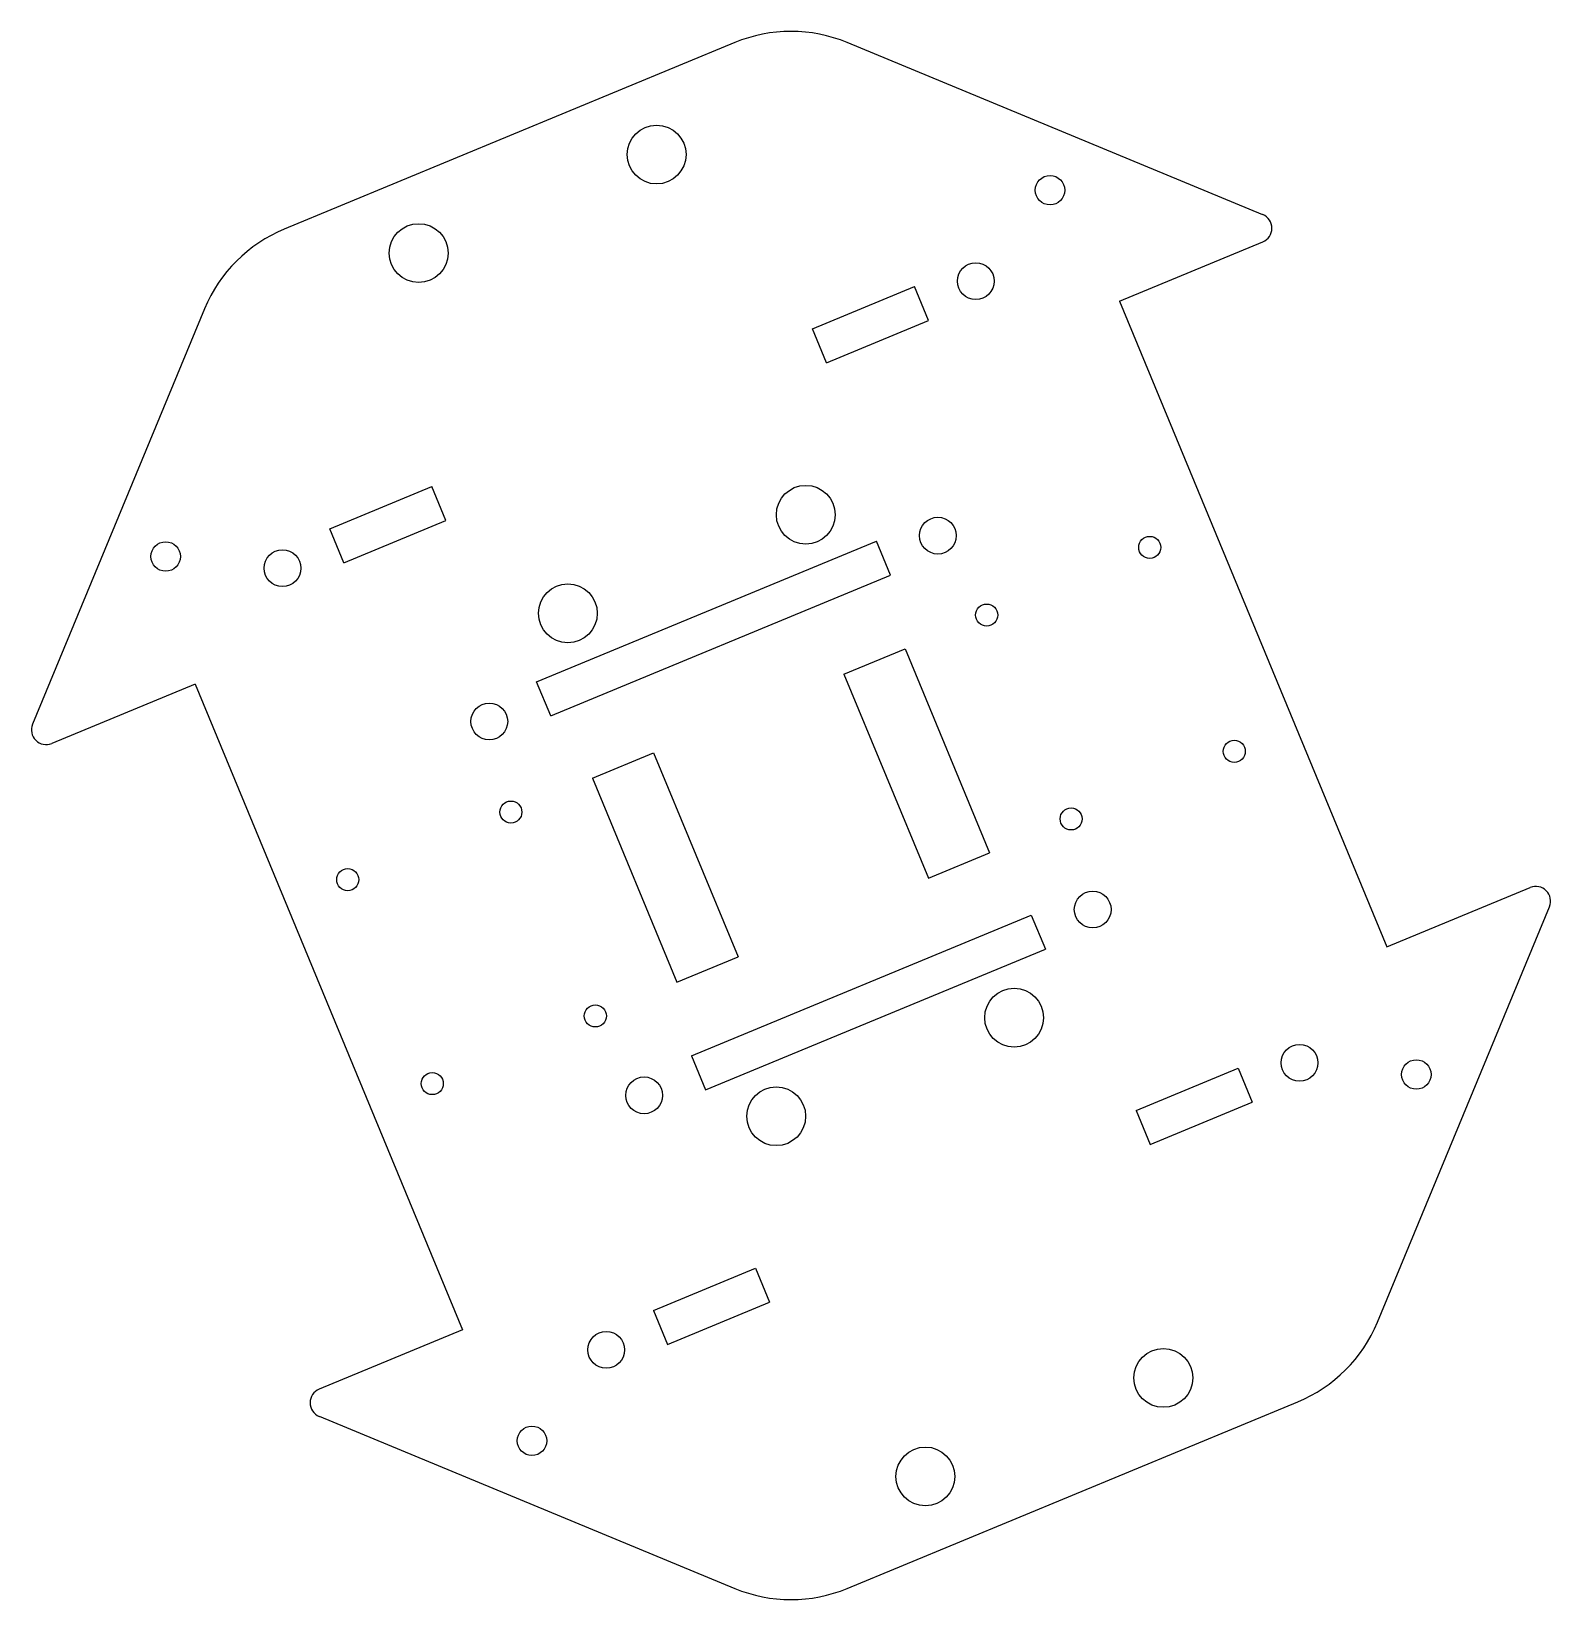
# Model space of a CAD drawing. Header units: millimetres. Extents: x -103 to 103, y -107 to 107.
import ezdxf

# ---------------------------------------------------------------- set-up
doc = ezdxf.new("R2010")
doc.units = ezdxf.units.MM

msp = doc.modelspace()

# ---------------------------------------------------------------- linework, layer by layer
at = {"color": 7, "linetype": 'Continuous', "lineweight": 25}
for p, q in [((-7.65, 105.07), (-68.88, 79.71)), ((64.13, 81.67), (7.65, 105.07)), ((44.65, 69.91), (64.13, 77.98)), ((2.91, 66.15), (16.77, 71.89)), ((18.68, 67.27), (16.77, 71.89)), ((-79.71, 68.88), (-103.1, 12.4)), ((44.65, 69.91), (81, -17.86)), ((4.82, 61.53), (2.91, 66.15)), ((4.82, 61.53), (18.68, 67.27)), ((-62.69, 38.98), (-48.83, 44.72)), ((-46.92, 40.1), (-48.83, 44.72)), ((-60.77, 34.36), (-62.69, 38.98)), ((-60.77, 34.36), (-46.92, 40.1)), ((-34.58, 18.15), (11.62, 37.28)), ((13.53, 32.66), (11.62, 37.28)), ((-32.66, 13.53), (13.53, 32.66)), ((7.19, 19.22), (15.51, 22.66)), ((15.51, 22.66), (26.99, -5.06)), ((7.19, 19.22), (18.67, -8.5)), ((-81, 17.86), (-100.49, 9.79)), ((-81, 17.86), (-44.65, -69.91)), ((-32.66, 13.53), (-34.58, 18.15)), ((-26.99, 5.06), (-18.67, 8.5)), ((-18.67, 8.5), (-7.19, -19.22)), ((-26.99, 5.06), (-15.51, -22.66)), ((18.67, -8.5), (26.99, -5.06)), ((81, -17.86), (100.49, -9.79)), ((79.71, -68.88), (103.1, -12.4)), ((-13.53, -32.66), (32.66, -13.53)), ((32.66, -13.53), (34.58, -18.15)), ((-11.62, -37.28), (34.58, -18.15)), ((-15.51, -22.66), (-7.19, -19.22)), ((-13.53, -32.66), (-11.62, -37.28)), ((46.92, -40.1), (60.77, -34.36)), ((60.77, -34.36), (62.69, -38.98)), ((46.92, -40.1), (48.83, -44.72)), ((48.83, -44.72), (62.69, -38.98)), ((-18.68, -67.27), (-4.82, -61.53)), ((-4.82, -61.53), (-2.91, -66.15)), ((-18.68, -67.27), (-16.77, -71.89)), ((-16.77, -71.89), (-2.91, -66.15)), ((-44.65, -69.91), (-64.13, -77.98)), ((7.65, -105.07), (68.88, -79.71)), ((-64.13, -81.67), (-7.65, -105.07))]:
    msp.add_line(p, q, dxfattribs=at)
for centre, radius in [((-18.27, 89.85), 4), ((35.21, 85), 2), ((-50.61, 76.45), 4), ((25.11, 72.64), 2.5), ((2.01, 40.88), 4), ((19.96, 38.04), 2.5), ((-85, 35.21), 2), ((48.77, 36.44), 1.5), ((-69.12, 33.61), 2.5), ((-30.33, 27.49), 4), ((26.6, 27.25), 1.5), ((-41.01, 12.78), 2.5), ((60.25, 8.72), 1.5), ((-38.08, 0.46), 1.5), ((38.08, -0.46), 1.5), ((-60.25, -8.72), 1.5), ((41.01, -12.78), 2.5), ((30.33, -27.49), 4), ((-26.6, -27.25), 1.5), ((69.12, -33.61), 2.5), ((85, -35.21), 2), ((-48.77, -36.44), 1.5), ((-19.96, -38.04), 2.5), ((-2.01, -40.88), 4), ((-25.11, -72.64), 2.5), ((50.61, -76.45), 4), ((-35.21, -85), 2), ((18.27, -89.85), 4)]:
    msp.add_circle(centre, radius, dxfattribs=at)
for centre, radius, start, end in [((0, 86.59), 20, 67.5, 112.5), ((63.37, 79.83), 2, 292.5, 67.5), ((-61.23, 61.23), 20, 112.5, 157.5), ((-101.25, 11.64), 2, 157.5, 292.5), ((101.25, -11.64), 2, 337.5, 112.5), ((61.23, -61.23), 20, 292.5, 337.5), ((-63.37, -79.83), 2, 112.5, 247.5), ((0, -86.59), 20, 247.5, 292.5)]:
    msp.add_arc(centre, radius, start, end, dxfattribs=at)

doc.saveas('drawing.dxf')
